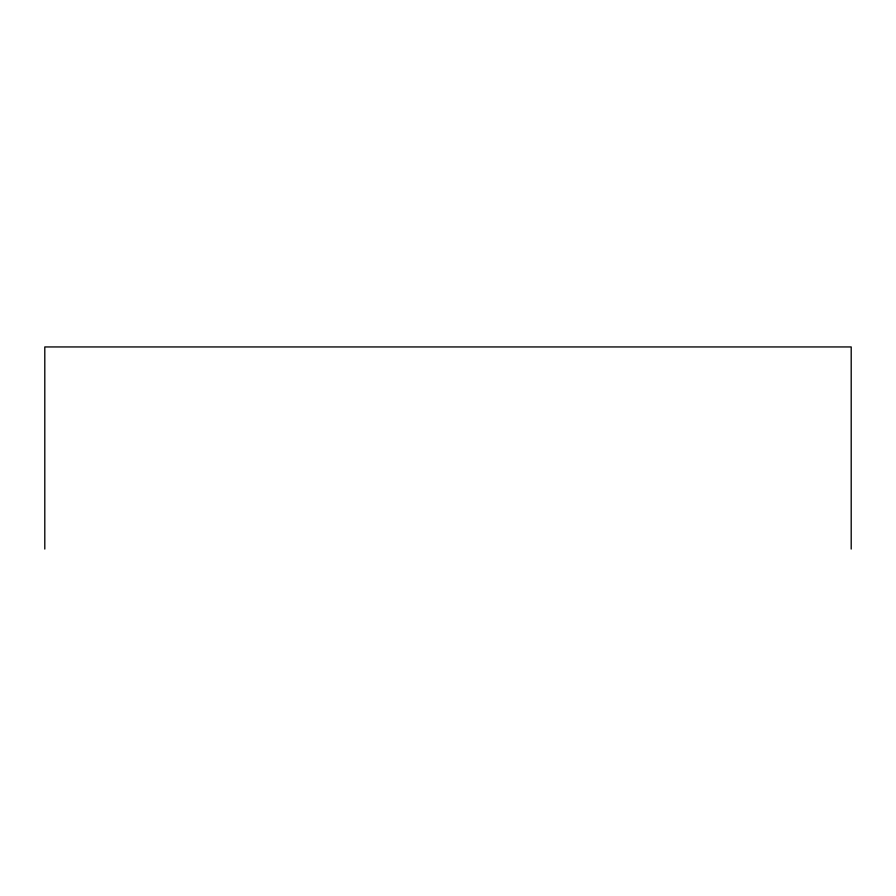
<?xml version="1.0" encoding="UTF-8"?>
<svg xmlns="http://www.w3.org/2000/svg" width="896" height="896" viewBox="0 0 896 896"><rect width="100%" height="100%" fill="white"/><g stroke="black" fill="none" stroke-linecap="round" stroke-linejoin="round"><path stroke-width="1.34" d="M851.2 549.058L851.2 346.942L44.8 346.942L44.8 549.058"/></g></svg>
